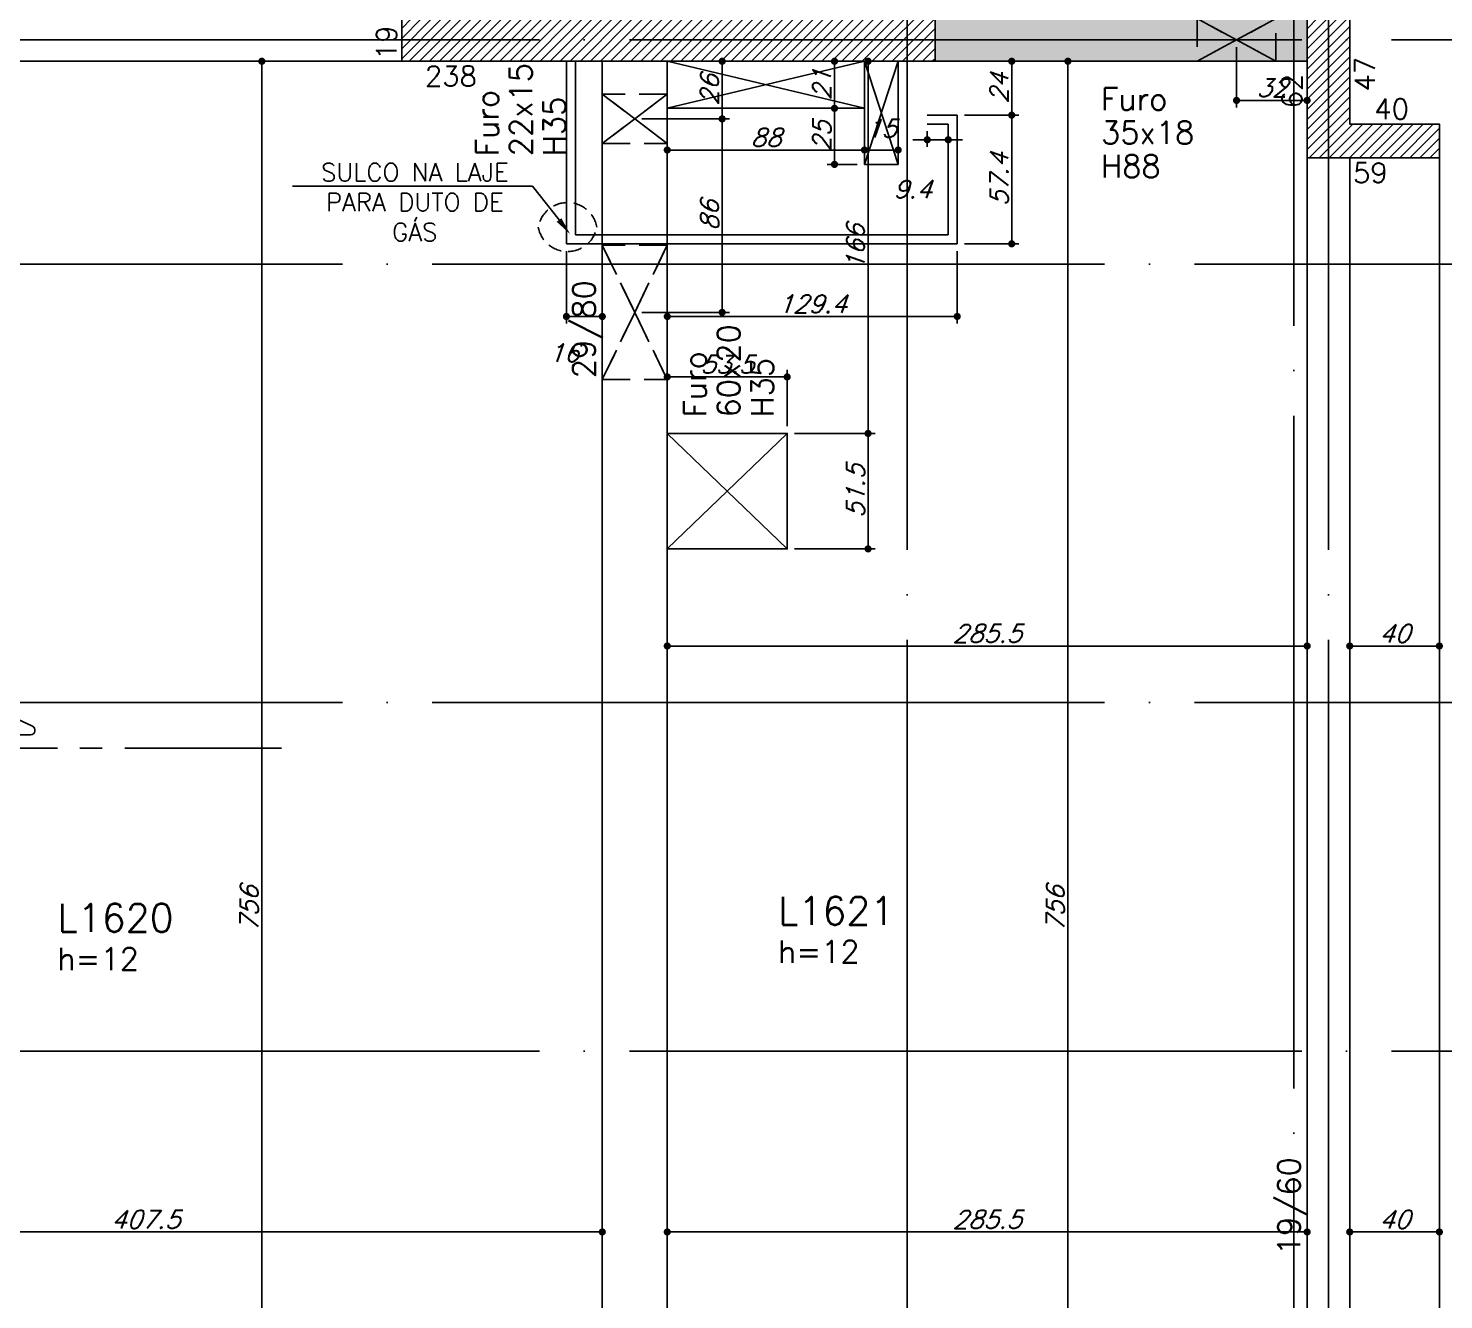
# Model space of a CAD drawing. Header units: millimetres. Extents: x -2368 to 4502, y -2283 to 2217.
# Drawn here: x 1665 to 2297, y 93 to 660 of the extents above; entities that cross this region are included whole.
import ezdxf
from ezdxf import colors
from ezdxf.entities.mleader import LeaderData, LeaderLine
from ezdxf.enums import TextEntityAlignment as Align
from ezdxf.math import Vec2, Vec3

# ---------------------------------------------------------------- set-up
doc = ezdxf.new("R2010")
doc.units = ezdxf.units.MM
doc.header["$LTSCALE"] = 50
for name, pattern in [('DASHED', [0.75, 0.5, -0.25]), ('EIXO', [6.8, 6, -0.4, 0, -0.4]), ('HIDDEN', [0.375, 0.25, -0.125])]:
    doc.linetypes.add(name, pattern=pattern)
for name, color, linetype in [('F-AUX-RED', 1, 'Continuous'), ('F-CORTE-INDICAÇÃO', 4, 'Continuous'), ('F-COTAS', 106, 'Continuous'), ('F-COTAS-FUROS', 50, 'Continuous'), ('F-COTAS-FUROS VIGA', 50, 'Continuous'), ('F-DESNIVEL-1', 254, 'Continuous'), ('F-EIXO', 12, 'EIXO'), ('F-FURO-PAREDE', 2, 'HIDDEN'), ('F-FURO-PAREDE-TEXTOS', 2, 'Continuous'), ('F-LAJES', 3, 'Continuous'), ('F-LAJES-DIM', 2, 'Continuous'), ('F-LAJES-NOME', 4, 'Continuous'), ('F-PILARES-DIM', 172, 'Continuous'), ('F-PILARES-HACH', 174, 'Continuous'), ('F-PILARES-S', 170, 'Continuous'), ('F-TEXTO', 6, 'Continuous'), ('F-TEXTO-YELLOW', 2, 'Continuous'), ('F-VIGAS', 3, 'Continuous'), ('F-VIGAS-DIM', 2, 'Continuous'), ('F-VÃO', 1, 'Continuous')]:
    doc.layers.add(name, color=color, linetype=linetype)
doc.styles.add('CP-TEXT-INCL', font='romans.shx', dxfattribs={"oblique": 20})
doc.styles.add('MCP', font='romans.shx')
doc.styles.add('ROMANS', font='romans.shx')
doc.styles.get("Standard").update_dxf_attribs({"font": 'romans.shx'})
doc.dimstyles.new('CP-COTAS-50', dxfattribs={"dimscale": 0.64, "dimtxt": 12.5, "dimasz": 5, "dimexe": 5, "dimexo": 5, "dimgap": 2.5, "dimtad": 1, "dimdec": 1, "dimdsep": 46, "dimtxsty": 'CP-TEXT-INCL', "dimblk1": 'DOT', "dimblk2": 'DOT', "dimsah": 1, "dimcen": 9, "dimclrd": 256, "dimclre": 256, "dimclrt": 256, "dimadec": 0, "dimazin": 0, "dimtfac": 1, "dimtdec": 1, "dimtmove": 2, "dimatfit": 3, "dimldrblk": 'DOT', "dimfxl": 0, "dimtolj": 1, "dimarcsym": 0})

# ---------------------------------------------------------------- blocks, each defined once
blk = doc.blocks.new('*U8')
at = {"layer": 'F-CORTE-INDICAÇÃO'}
for p, q in [((-100, 0), (-170, 0)), ((-80, 0), (-90, 0)), ((-70, 0), (0, 0))]:
    blk.add_line(p, q, dxfattribs=at)
blk.add_lwpolyline([(-112, 6, 0.802585), (-111.15, 9.81), (-140, 23.26), (-168.85, 9.81, 0.802585), (-168, 6)], format="xyb", close=True, dxfattribs=at)
at = {"layer": 'F-CORTE-INDICAÇÃO', "style": 'ROMANS'}
blk.add_attdef('CORTE', text='', height=15, dxfattribs=at).set_placement((-140, 35.76), align=Align.MIDDLE_CENTER)
at = {"layer": 'F-CORTE-INDICAÇÃO', "color": 2, "style": 'ROMANS'}
blk.add_attdef('FOLHA', text='', height=12, dxfattribs=at).set_placement((-140, -10), align=Align.MIDDLE_CENTER)
blk = doc.blocks.new('*U12')
at = {"layer": 'F-EIXO'}
blk.add_line((0, 0), (4857.5, 0), dxfattribs=at)
at = {"layer": 'F-TEXTO', "style": 'ROMANS'}
blk.add_attdef('EIXO', text='', height=17.5, dxfattribs=at).set_placement((-28.21, 0), align=Align.MIDDLE_CENTER)
blk = doc.blocks.new('*U13')
at = {"layer": 'F-EIXO'}
blk.add_line((0, 0), (4945.5, 0), dxfattribs=at)
at = {"layer": 'F-TEXTO', "style": 'ROMANS'}
blk.add_attdef('EIXO', text='', height=17.5, dxfattribs=at).set_placement((-28.21, 0), align=Align.MIDDLE_CENTER)
blk = doc.blocks.new('*U17')
at = {"layer": 'F-EIXO'}
blk.add_line((0, 0), (0, -2728.58), dxfattribs=at)
at = {"layer": 'F-TEXTO', "style": 'ROMANS'}
blk.add_attdef('EIXO', text='', height=17.5, rotation=360, dxfattribs=at).set_placement((0, 28.21), align=Align.MIDDLE_CENTER)
blk = doc.blocks.new('*U22')
at = {"layer": 'F-EIXO'}
blk.add_line((0, 0), (0, -2828.58), dxfattribs=at)
at = {"layer": 'F-TEXTO', "style": 'ROMANS'}
blk.add_attdef('EIXO', text='', height=17.5, rotation=360, dxfattribs=at).set_placement((0, 28.21), align=Align.MIDDLE_CENTER)
blk = doc.blocks.new('_DOT')
at = {"color": 0, "linetype": 'ByBlock'}
blk.add_line((-0.5, 0), (-1, 0), dxfattribs=at)
at = {"color": 0, "linetype": 'ByBlock', "const_width": 0.5}
blk.add_lwpolyline([(-0.25, 0, 1), (0.25, 0, 1)], format="xyb", close=True, dxfattribs=at)
blk = doc.blocks.new('*D39')
at = {"layer": 'DEFPOINTS', "color": 0, "transparency": 16777216}
for p in [(1514, 123.37), (1921.5, 123.37), (1921.5, 123.37)]:
    blk.add_point(p, dxfattribs=at)
at = {"layer": 'F-COTAS', "lineweight": -2, "transparency": 16777216}
blk.add_line((1517.2, 123.37), (1918.3, 123.37), dxfattribs=at)
at = {"layer": 'F-COTAS', "lineweight": -2, "transparency": 16777216, "xscale": 3.2, "yscale": 3.2, "zscale": 3.2, "rotation": 180}
blk.add_blockref('_DOT', (1514, 123.37), dxfattribs=at)
at = {"layer": 'F-COTAS', "lineweight": -2, "transparency": 16777216, "xscale": 3.2, "yscale": 3.2, "zscale": 3.2}
blk.add_blockref('_DOT', (1921.5, 123.37), dxfattribs=at)
at = {"layer": 'F-COTAS', "transparency": 16777216, "insert": (1717.75, 128.97), "char_height": 8, "attachment_point": 5, "style": 'CP-TEXT-INCL'}
blk.add_mtext('\\A1;407.5', dxfattribs=at)
blk = doc.blocks.new('*D40')
at = {"layer": 'DEFPOINTS', "color": 0, "transparency": 16777216}
for p in [(1950.5, 123.37), (2236, 123.37), (2236, 123.37)]:
    blk.add_point(p, dxfattribs=at)
at = {"layer": 'F-COTAS', "lineweight": -2, "transparency": 16777216}
blk.add_line((1953.7, 123.37), (2232.8, 123.37), dxfattribs=at)
at = {"layer": 'F-COTAS', "lineweight": -2, "transparency": 16777216, "xscale": 3.2, "yscale": 3.2, "zscale": 3.2, "rotation": 180}
blk.add_blockref('_DOT', (1950.5, 123.37), dxfattribs=at)
at = {"layer": 'F-COTAS', "lineweight": -2, "transparency": 16777216, "xscale": 3.2, "yscale": 3.2, "zscale": 3.2}
blk.add_blockref('_DOT', (2236, 123.37), dxfattribs=at)
at = {"layer": 'F-COTAS', "transparency": 16777216, "insert": (2093.25, 128.97), "char_height": 8, "attachment_point": 5, "style": 'CP-TEXT-INCL'}
blk.add_mtext('\\A1;285.5', dxfattribs=at)
blk = doc.blocks.new('*D41')
at = {"layer": 'DEFPOINTS', "color": 0, "transparency": 16777216}
for p in [(2255, 123.37), (2295, 123.37), (2295, 123.37)]:
    blk.add_point(p, dxfattribs=at)
at = {"layer": 'F-COTAS', "lineweight": -2, "transparency": 16777216}
blk.add_line((2258.2, 123.37), (2291.8, 123.37), dxfattribs=at)
at = {"layer": 'F-COTAS', "lineweight": -2, "transparency": 16777216, "xscale": 3.2, "yscale": 3.2, "zscale": 3.2, "rotation": 180}
blk.add_blockref('_DOT', (2255, 123.37), dxfattribs=at)
at = {"layer": 'F-COTAS', "lineweight": -2, "transparency": 16777216, "xscale": 3.2, "yscale": 3.2, "zscale": 3.2}
blk.add_blockref('_DOT', (2295, 123.37), dxfattribs=at)
at = {"layer": 'F-COTAS', "transparency": 16777216, "insert": (2275, 128.97), "char_height": 8, "attachment_point": 5, "style": 'CP-TEXT-INCL'}
blk.add_mtext('\\A1;40', dxfattribs=at)
blk = doc.blocks.new('*D52')
at = {"layer": 'DEFPOINTS', "color": 0, "transparency": 16777216}
for p in [(1950.5, 384.7), (2236, 384.7), (2236, 384.7)]:
    blk.add_point(p, dxfattribs=at)
at = {"layer": 'F-COTAS', "lineweight": -2, "transparency": 16777216}
blk.add_line((1953.7, 384.7), (2232.8, 384.7), dxfattribs=at)
at = {"layer": 'F-COTAS', "lineweight": -2, "transparency": 16777216, "xscale": 3.2, "yscale": 3.2, "zscale": 3.2, "rotation": 180}
blk.add_blockref('_DOT', (1950.5, 384.7), dxfattribs=at)
at = {"layer": 'F-COTAS', "lineweight": -2, "transparency": 16777216, "xscale": 3.2, "yscale": 3.2, "zscale": 3.2}
blk.add_blockref('_DOT', (2236, 384.7), dxfattribs=at)
at = {"layer": 'F-COTAS', "transparency": 16777216, "insert": (2093.25, 390.3), "char_height": 8, "attachment_point": 5, "style": 'CP-TEXT-INCL'}
blk.add_mtext('\\A1;285.5', dxfattribs=at)
blk = doc.blocks.new('*D53')
at = {"layer": 'DEFPOINTS', "color": 0, "transparency": 16777216}
for p in [(2255, 384.7), (2295, 384.7), (2295, 384.7)]:
    blk.add_point(p, dxfattribs=at)
at = {"layer": 'F-COTAS', "lineweight": -2, "transparency": 16777216}
blk.add_line((2258.2, 384.7), (2291.8, 384.7), dxfattribs=at)
at = {"layer": 'F-COTAS', "lineweight": -2, "transparency": 16777216, "xscale": 3.2, "yscale": 3.2, "zscale": 3.2, "rotation": 180}
blk.add_blockref('_DOT', (2255, 384.7), dxfattribs=at)
at = {"layer": 'F-COTAS', "lineweight": -2, "transparency": 16777216, "xscale": 3.2, "yscale": 3.2, "zscale": 3.2}
blk.add_blockref('_DOT', (2295, 384.7), dxfattribs=at)
at = {"layer": 'F-COTAS', "transparency": 16777216, "insert": (2275, 390.3), "char_height": 8, "attachment_point": 5, "style": 'CP-TEXT-INCL'}
blk.add_mtext('\\A1;40', dxfattribs=at)
blk = doc.blocks.new('*D114')
at = {"layer": 'DEFPOINTS', "color": 0, "transparency": 16777216}
for p in [(2129.26, 645.5), (2129.26, -110.5), (2129.26, -110.5)]:
    blk.add_point(p, dxfattribs=at)
at = {"layer": 'F-COTAS', "lineweight": -2, "transparency": 16777216}
blk.add_line((2129.26, 642.3), (2129.26, -107.3), dxfattribs=at)
at = {"layer": 'F-COTAS', "lineweight": -2, "transparency": 16777216, "xscale": 3.2, "yscale": 3.2, "zscale": 3.2}
for p, rotation in [((2129.26, 645.5), 90), ((2129.26, -110.5), 270)]:
    blk.add_blockref('_DOT', p, dxfattribs=dict(at, rotation=rotation))
at = {"layer": 'F-COTAS', "transparency": 16777216, "insert": (2123.66, 267.5), "char_height": 8, "attachment_point": 5, "rotation": 90, "style": 'CP-TEXT-INCL'}
blk.add_mtext('\\A1;756', dxfattribs=at)
blk = doc.blocks.new('*D142')
at = {"layer": 'DEFPOINTS', "color": 0, "transparency": 16777216}
for p in [(2004, 479.5), (2040.09, 479.5), (2004, 428)]:
    blk.add_point(p, dxfattribs=at)
at = {"layer": 'F-COTAS', "lineweight": -2, "transparency": 16777216}
for p, q in [((2007.2, 479.5), (2043.29, 479.5)), ((2040.09, 431.2), (2040.09, 476.3)), ((2007.2, 428), (2043.29, 428))]:
    blk.add_line(p, q, dxfattribs=at)
at = {"layer": 'F-COTAS', "lineweight": -2, "transparency": 16777216, "xscale": 3.2, "yscale": 3.2, "zscale": 3.2}
for p, rotation in [((2040.09, 479.5), 90), ((2040.09, 428), 270)]:
    blk.add_blockref('_DOT', p, dxfattribs=dict(at, rotation=rotation))
at = {"layer": 'F-COTAS', "transparency": 16777216, "insert": (2034.49, 453.75), "char_height": 8, "attachment_point": 5, "rotation": 90, "style": 'CP-TEXT-INCL'}
blk.add_mtext('\\A1;51.5', dxfattribs=at)
blk = doc.blocks.new('*D143')
at = {"layer": 'DEFPOINTS', "color": 0, "transparency": 16777216}
for p in [(2004, 645.5), (2040.09, 645.5), (2004, 479.5)]:
    blk.add_point(p, dxfattribs=at)
at = {"layer": 'F-COTAS', "lineweight": -2, "transparency": 16777216}
for p, q in [((2007.2, 645.5), (2043.29, 645.5)), ((2040.09, 482.7), (2040.09, 642.3)), ((2007.2, 479.5), (2043.29, 479.5))]:
    blk.add_line(p, q, dxfattribs=at)
at = {"layer": 'F-COTAS', "lineweight": -2, "transparency": 16777216, "xscale": 3.2, "yscale": 3.2, "zscale": 3.2}
for p, rotation in [((2040.09, 645.5), 90), ((2040.09, 479.5), 270)]:
    blk.add_blockref('_DOT', p, dxfattribs=dict(at, rotation=rotation))
at = {"layer": 'F-COTAS', "transparency": 16777216, "insert": (2034.49, 562.5), "char_height": 8, "attachment_point": 5, "rotation": 90, "style": 'CP-TEXT-INCL'}
blk.add_mtext('\\A1;166', dxfattribs=at)
blk = doc.blocks.new('*D144')
at = {"layer": 'DEFPOINTS', "color": 0, "transparency": 16777216}
for p in [(1950.5, 504.72), (1950.5, 479.5), (2004, 479.5)]:
    blk.add_point(p, dxfattribs=at)
at = {"layer": 'F-COTAS', "lineweight": -2, "transparency": 16777216}
for p, q in [((1950.5, 482.7), (1950.5, 507.92)), ((2004, 482.7), (2004, 507.92)), ((2000.8, 504.72), (1953.7, 504.72))]:
    blk.add_line(p, q, dxfattribs=at)
at = {"layer": 'F-COTAS', "lineweight": -2, "transparency": 16777216, "xscale": 3.2, "yscale": 3.2, "zscale": 3.2, "rotation": 180}
blk.add_blockref('_DOT', (1950.5, 504.72), dxfattribs=at)
at = {"layer": 'F-COTAS', "lineweight": -2, "transparency": 16777216, "xscale": 3.2, "yscale": 3.2, "zscale": 3.2}
blk.add_blockref('_DOT', (2004, 504.72), dxfattribs=at)
at = {"layer": 'F-COTAS', "transparency": 16777216, "insert": (1977.25, 510.32), "char_height": 8, "attachment_point": 5, "style": 'CP-TEXT-INCL'}
blk.add_mtext('\\A1;53.5', dxfattribs=at)
blk = doc.blocks.new('*D196')
at = {"layer": 'DEFPOINTS', "color": 0, "transparency": 16777216}
for p in [(2796, 1664.5), (2927.77, 1664.5), (2255, -894.5)]:
    blk.add_point(p, dxfattribs=at)
at = {"layer": 'F-COTAS', "lineweight": -2, "transparency": 16777216}
for p, q in [((2799.2, 1664.5), (2930.97, 1664.5)), ((2927.77, -891.3), (2927.77, 1661.3)), ((2258.2, -894.5), (2930.97, -894.5))]:
    blk.add_line(p, q, dxfattribs=at)
at = {"layer": 'F-COTAS', "lineweight": -2, "transparency": 16777216, "xscale": 3.2, "yscale": 3.2, "zscale": 3.2}
for p, rotation in [((2927.77, 1664.5), 90), ((2927.77, -894.5), 270)]:
    blk.add_blockref('_DOT', p, dxfattribs=dict(at, rotation=rotation))
at = {"layer": 'F-COTAS', "transparency": 16777216, "insert": (2922.17, 385), "char_height": 8, "attachment_point": 5, "rotation": 90, "style": 'CP-TEXT-INCL'}
blk.add_mtext('\\A1;2559', dxfattribs=at)
blk = doc.blocks.new('*D259')
at = {"layer": 'DEFPOINTS', "color": 0, "transparency": 16777216}
for p in [(2084.2, 645.5), (2104.19, 645.5), (2079.86, 621.45)]:
    blk.add_point(p, dxfattribs=at)
at = {"layer": 'F-COTAS', "lineweight": -2, "transparency": 16777216}
for p, q in [((2087.4, 645.5), (2107.39, 645.5)), ((2104.19, 624.65), (2104.19, 642.3)), ((2083.06, 621.45), (2107.39, 621.45))]:
    blk.add_line(p, q, dxfattribs=at)
at = {"layer": 'F-COTAS', "lineweight": -2, "transparency": 16777216, "xscale": 3.2, "yscale": 3.2, "zscale": 3.2}
for p, rotation in [((2104.19, 645.5), 90), ((2104.19, 621.45), 270)]:
    blk.add_blockref('_DOT', p, dxfattribs=dict(at, rotation=rotation))
at = {"layer": 'F-COTAS', "transparency": 16777216, "insert": (2098.59, 633.48), "char_height": 8, "attachment_point": 5, "rotation": 90, "style": 'CP-TEXT-INCL'}
blk.add_mtext('\\A1;24', dxfattribs=at)
blk = doc.blocks.new('*D260')
at = {"layer": 'DEFPOINTS', "color": 0, "transparency": 16777216}
for p in [(2079.86, 621.45), (2104.19, 621.45), (2079.86, 564.06)]:
    blk.add_point(p, dxfattribs=at)
at = {"layer": 'F-COTAS', "lineweight": -2, "transparency": 16777216}
for p, q in [((2083.06, 621.45), (2107.39, 621.45)), ((2104.19, 567.26), (2104.19, 618.25)), ((2083.06, 564.06), (2107.39, 564.06))]:
    blk.add_line(p, q, dxfattribs=at)
at = {"layer": 'F-COTAS', "lineweight": -2, "transparency": 16777216, "xscale": 3.2, "yscale": 3.2, "zscale": 3.2}
for p, rotation in [((2104.19, 621.45), 90), ((2104.19, 564.06), 270)]:
    blk.add_blockref('_DOT', p, dxfattribs=dict(at, rotation=rotation))
at = {"layer": 'F-COTAS', "transparency": 16777216, "insert": (2098.59, 592.76), "char_height": 8, "attachment_point": 5, "rotation": 90, "style": 'CP-TEXT-INCL'}
blk.add_mtext('\\A1;57.4', dxfattribs=at)
blk = doc.blocks.new('*D261')
at = {"layer": 'DEFPOINTS', "color": 0, "transparency": 16777216}
for p in [(2079.86, 564.06), (1950.5, 549.77), (2079.86, 531.67)]:
    blk.add_point(p, dxfattribs=at)
at = {"layer": 'F-COTAS', "lineweight": -2, "transparency": 16777216}
for p, q in [((2079.86, 560.86), (2079.86, 528.47)), ((1950.5, 546.57), (1950.5, 528.47)), ((1953.7, 531.67), (2076.66, 531.67))]:
    blk.add_line(p, q, dxfattribs=at)
at = {"layer": 'F-COTAS', "lineweight": -2, "transparency": 16777216, "xscale": 3.2, "yscale": 3.2, "zscale": 3.2, "rotation": 180}
blk.add_blockref('_DOT', (1950.5, 531.67), dxfattribs=at)
at = {"layer": 'F-COTAS', "lineweight": -2, "transparency": 16777216, "xscale": 3.2, "yscale": 3.2, "zscale": 3.2}
blk.add_blockref('_DOT', (2079.86, 531.67), dxfattribs=at)
at = {"layer": 'F-COTAS', "transparency": 16777216, "insert": (2015.18, 537.27), "char_height": 8, "attachment_point": 5, "style": 'CP-TEXT-INCL'}
blk.add_mtext('\\A1;129.4', dxfattribs=at)
blk = doc.blocks.new('*D262')
at = {"layer": 'DEFPOINTS', "color": 0, "transparency": 16777216}
for p in [(1905.5, 564.06), (1921.5, 547.58), (1921.5, 531.67)]:
    blk.add_point(p, dxfattribs=at)
at = {"layer": 'F-COTAS', "lineweight": -2, "transparency": 16777216}
for p, q in [((1905.5, 560.86), (1905.5, 528.47)), ((1921.5, 544.38), (1921.5, 528.47)), ((1908.7, 531.67), (1918.3, 531.67))]:
    blk.add_line(p, q, dxfattribs=at)
at = {"layer": 'F-COTAS', "lineweight": -2, "transparency": 16777216, "xscale": 3.2, "yscale": 3.2, "zscale": 3.2, "rotation": 180}
blk.add_blockref('_DOT', (1905.5, 531.67), dxfattribs=at)
at = {"layer": 'F-COTAS', "lineweight": -2, "transparency": 16777216, "xscale": 3.2, "yscale": 3.2, "zscale": 3.2}
blk.add_blockref('_DOT', (1921.5, 531.67), dxfattribs=at)
at = {"layer": 'F-COTAS', "transparency": 16777216, "insert": (1904.27, 515.44), "char_height": 8, "attachment_point": 5, "style": 'CP-TEXT-INCL'}
blk.add_mtext('\\A1;16', dxfattribs=at)
blk = doc.blocks.new('*D263')
at = {"layer": 'DEFPOINTS', "color": 0, "transparency": 16777216}
for p in [(2066.5, 617.45), (2075.86, 613.21), (2075.86, 610.47)]:
    blk.add_point(p, dxfattribs=at)
at = {"layer": 'F-COTAS', "lineweight": -2, "transparency": 16777216}
for p, q in [((2066.5, 614.25), (2066.5, 607.27)), ((2063.3, 610.47), (2060.1, 610.47)), ((2066.5, 610.47), (2075.86, 610.47)), ((2075.86, 610.01), (2075.86, 607.27)), ((2079.06, 610.47), (2082.26, 610.47))]:
    blk.add_line(p, q, dxfattribs=at)
at = {"layer": 'F-COTAS', "lineweight": -2, "transparency": 16777216, "xscale": 3.2, "yscale": 3.2, "zscale": 3.2}
blk.add_blockref('_DOT', (2066.5, 610.47), dxfattribs=at)
at = {"layer": 'F-COTAS', "lineweight": -2, "transparency": 16777216, "xscale": 3.2, "yscale": 3.2, "zscale": 3.2, "rotation": 180}
blk.add_blockref('_DOT', (2075.86, 610.47), dxfattribs=at)
at = {"layer": 'F-COTAS', "transparency": 16777216, "insert": (2059.91, 588.47), "char_height": 8, "attachment_point": 5, "style": 'CP-TEXT-INCL'}
blk.add_mtext('\\A1;9.4', dxfattribs=at)
blk = doc.blocks.new('*U334')
at = {"layer": 'F-VÃO'}
for p, q in [((0, 0), (15, 46)), ((0, 46), (15, 0))]:
    blk.add_line(p, q, dxfattribs=at)
at = {"layer": 'F-VÃO', "color": 3}
blk.add_lwpolyline([(0, 0), (15, 0), (15, 46), (0, 46)], close=True, dxfattribs=at)
blk = doc.blocks.new('*U337')
at = {"layer": 'F-VÃO'}
for p, q in [((0, 0), (88, 21)), ((0, 21), (88, 0))]:
    blk.add_line(p, q, dxfattribs=at)
at = {"layer": 'F-VÃO', "color": 3}
blk.add_lwpolyline([(0, 0), (88, 0), (88, 21), (0, 21)], close=True, dxfattribs=at)
blk = doc.blocks.new('*D410')
at = {"layer": 'DEFPOINTS', "color": 0, "transparency": 16777216}
for p in [(1950.5, 611.15), (2038.5, 611.15), (2038.5, 605.91)]:
    blk.add_point(p, dxfattribs=at)
at = {"layer": 'F-COTAS-FUROS', "lineweight": -2, "transparency": 16777216}
for p, q in [((1950.5, 607.95), (1950.5, 602.71)), ((2038.5, 607.95), (2038.5, 602.71)), ((1953.7, 605.91), (2035.3, 605.91))]:
    blk.add_line(p, q, dxfattribs=at)
at = {"layer": 'F-COTAS-FUROS', "lineweight": -2, "transparency": 16777216, "xscale": 3.2, "yscale": 3.2, "zscale": 3.2, "rotation": 180}
blk.add_blockref('_DOT', (1950.5, 605.91), dxfattribs=at)
at = {"layer": 'F-COTAS-FUROS', "lineweight": -2, "transparency": 16777216, "xscale": 3.2, "yscale": 3.2, "zscale": 3.2}
blk.add_blockref('_DOT', (2038.5, 605.91), dxfattribs=at)
at = {"layer": 'F-COTAS-FUROS', "transparency": 16777216, "insert": (1994.5, 611.51), "char_height": 8, "attachment_point": 5, "style": 'CP-TEXT-INCL'}
blk.add_mtext('\\A1;88', dxfattribs=at)
blk = doc.blocks.new('*D411')
at = {"layer": 'DEFPOINTS', "color": 0, "transparency": 16777216}
for p in [(2038.5, 602.71), (2053.5, 605.91), (2053.5, 602.71)]:
    blk.add_point(p, dxfattribs=at)
at = {"layer": 'F-COTAS-FUROS', "lineweight": -2, "transparency": 16777216}
for p, q in [((2038.5, 605.91), (2038.5, 609.11)), ((2053.5, 605.91), (2053.5, 609.11)), ((2041.7, 605.91), (2050.3, 605.91))]:
    blk.add_line(p, q, dxfattribs=at)
at = {"layer": 'F-COTAS-FUROS', "lineweight": -2, "transparency": 16777216, "xscale": 3.2, "yscale": 3.2, "zscale": 3.2, "rotation": 180}
blk.add_blockref('_DOT', (2038.5, 605.91), dxfattribs=at)
at = {"layer": 'F-COTAS-FUROS', "lineweight": -2, "transparency": 16777216, "xscale": 3.2, "yscale": 3.2, "zscale": 3.2}
blk.add_blockref('_DOT', (2053.5, 605.91), dxfattribs=at)
at = {"layer": 'F-COTAS-FUROS', "transparency": 16777216, "insert": (2046, 615.51), "char_height": 8, "attachment_point": 5, "style": 'CP-TEXT-INCL'}
blk.add_mtext('\\A1;15', dxfattribs=at)
blk = doc.blocks.new('*D412')
at = {"layer": 'DEFPOINTS', "color": 0, "transparency": 16777216}
for p in [(2030.16, 645.5), (2025.11, 624.5), (2028.29, 624.5)]:
    blk.add_point(p, dxfattribs=at)
at = {"layer": 'F-COTAS-FUROS', "lineweight": -2, "transparency": 16777216}
for p, q in [((2026.96, 645.5), (2021.91, 645.5)), ((2025.11, 642.3), (2025.11, 627.7)), ((2025.09, 624.5), (2021.91, 624.5))]:
    blk.add_line(p, q, dxfattribs=at)
at = {"layer": 'F-COTAS-FUROS', "lineweight": -2, "transparency": 16777216, "xscale": 3.2, "yscale": 3.2, "zscale": 3.2}
for p, rotation in [((2025.11, 645.5), 90), ((2025.11, 624.5), 270)]:
    blk.add_blockref('_DOT', p, dxfattribs=dict(at, rotation=rotation))
at = {"layer": 'F-COTAS-FUROS', "transparency": 16777216, "insert": (2019.51, 635), "char_height": 8, "attachment_point": 5, "rotation": 90, "style": 'CP-TEXT-INCL'}
blk.add_mtext('\\A1;21', dxfattribs=at)
blk = doc.blocks.new('*D413')
at = {"layer": 'DEFPOINTS', "color": 0, "transparency": 16777216}
for p in [(2025.11, 624.5), (2031.28, 624.5), (2038.5, 599.48)]:
    blk.add_point(p, dxfattribs=at)
at = {"layer": 'F-COTAS-FUROS', "lineweight": -2, "transparency": 16777216}
for p, q in [((2028.08, 624.5), (2021.91, 624.5)), ((2025.11, 602.68), (2025.11, 621.3)), ((2035.3, 599.48), (2021.91, 599.48))]:
    blk.add_line(p, q, dxfattribs=at)
at = {"layer": 'F-COTAS-FUROS', "lineweight": -2, "transparency": 16777216, "xscale": 3.2, "yscale": 3.2, "zscale": 3.2}
for p, rotation in [((2025.11, 624.5), 90), ((2025.11, 599.48), 270)]:
    blk.add_blockref('_DOT', p, dxfattribs=dict(at, rotation=rotation))
at = {"layer": 'F-COTAS-FUROS', "transparency": 16777216, "insert": (2019.51, 611.99), "char_height": 8, "attachment_point": 5, "rotation": 90, "style": 'CP-TEXT-INCL'}
blk.add_mtext('\\A1;25', dxfattribs=at)
blk = doc.blocks.new('*D464')
at = {"layer": 'DEFPOINTS', "color": 0, "transparency": 16777216}
for p in [(1769.59, 645.5), (1769.64, 645.5), (1769.64, -110.5)]:
    blk.add_point(p, dxfattribs=at)
at = {"layer": 'F-COTAS', "lineweight": -2, "transparency": 16777216}
for p, q in [((1766.44, 645.5), (1766.39, 645.5)), ((1769.59, -107.3), (1769.59, 642.3)), ((1766.44, -110.5), (1766.39, -110.5))]:
    blk.add_line(p, q, dxfattribs=at)
at = {"layer": 'F-COTAS', "lineweight": -2, "transparency": 16777216, "xscale": 3.2, "yscale": 3.2, "zscale": 3.2}
for p, rotation in [((1769.59, 645.5), 90), ((1769.59, -110.5), 270)]:
    blk.add_blockref('_DOT', p, dxfattribs=dict(at, rotation=rotation))
at = {"layer": 'F-COTAS', "transparency": 16777216, "insert": (1763.99, 267.5), "char_height": 8, "attachment_point": 5, "rotation": 90, "style": 'CP-TEXT-INCL'}
blk.add_mtext('\\A1;756', dxfattribs=at)
blk = doc.blocks.new('*D489')
at = {"layer": 'DEFPOINTS', "color": 0, "linetype": 'Continuous', "transparency": 16777216}
for p in [(1936, 619.8), (1974.99, 619.8), (1936, 533.5)]:
    blk.add_point(p, dxfattribs=at)
at = {"layer": 'F-COTAS-FUROS VIGA', "linetype": 'Continuous', "lineweight": -2, "transparency": 16777216}
for p, q in [((1939.2, 619.8), (1978.19, 619.8)), ((1974.99, 536.7), (1974.99, 616.6)), ((1939.2, 533.5), (1978.19, 533.5))]:
    blk.add_line(p, q, dxfattribs=at)
at = {"layer": 'F-COTAS-FUROS VIGA', "linetype": 'Continuous', "lineweight": -2, "transparency": 16777216, "xscale": 3.2, "yscale": 3.2, "zscale": 3.2}
for p, rotation in [((1974.99, 619.8), 90), ((1974.99, 533.5), 270)]:
    blk.add_blockref('_DOT', p, dxfattribs=dict(at, rotation=rotation))
at = {"layer": 'F-COTAS-FUROS VIGA', "linetype": 'Continuous', "transparency": 16777216, "insert": (1969.39, 576.65), "char_height": 8, "attachment_point": 5, "rotation": 90, "style": 'CP-TEXT-INCL'}
blk.add_mtext('\\A1;86', dxfattribs=at)
blk = doc.blocks.new('*D477')
at = {"layer": 'DEFPOINTS', "color": 0, "linetype": 'Continuous', "transparency": 16777216}
for p in [(2204.5, 655), (2236, 633.48), (2236, 628.02)]:
    blk.add_point(p, dxfattribs=at)
at = {"layer": 'F-COTAS-FUROS VIGA', "linetype": 'Continuous', "lineweight": -2, "transparency": 16777216}
for p, q in [((2204.5, 651.8), (2204.5, 624.82)), ((2207.7, 628.02), (2232.8, 628.02)), ((2236, 630.28), (2236, 624.82))]:
    blk.add_line(p, q, dxfattribs=at)
at = {"layer": 'F-COTAS-FUROS VIGA', "linetype": 'Continuous', "lineweight": -2, "transparency": 16777216, "xscale": 3.2, "yscale": 3.2, "zscale": 3.2, "rotation": 180}
blk.add_blockref('_DOT', (2204.5, 628.02), dxfattribs=at)
at = {"layer": 'F-COTAS-FUROS VIGA', "linetype": 'Continuous', "lineweight": -2, "transparency": 16777216, "xscale": 3.2, "yscale": 3.2, "zscale": 3.2}
blk.add_blockref('_DOT', (2236, 628.02), dxfattribs=at)
at = {"layer": 'F-COTAS-FUROS VIGA', "linetype": 'Continuous', "transparency": 16777216, "insert": (2220.25, 633.62), "char_height": 8, "attachment_point": 5, "style": 'CP-TEXT-INCL'}
blk.add_mtext('\\A1;32', dxfattribs=at)
blk = doc.blocks.new('*D484')
at = {"layer": 'DEFPOINTS', "color": 0, "linetype": 'Continuous', "transparency": 16777216}
for p in [(1958.7, 645.5), (1974.99, 645.5), (1958.7, 619.8)]:
    blk.add_point(p, dxfattribs=at)
at = {"layer": 'F-COTAS-FUROS VIGA', "linetype": 'Continuous', "lineweight": -2, "transparency": 16777216}
for p, q in [((1961.9, 645.5), (1978.19, 645.5)), ((1974.99, 623), (1974.99, 642.3)), ((1961.9, 619.8), (1978.19, 619.8))]:
    blk.add_line(p, q, dxfattribs=at)
at = {"layer": 'F-COTAS-FUROS VIGA', "linetype": 'Continuous', "lineweight": -2, "transparency": 16777216, "xscale": 3.2, "yscale": 3.2, "zscale": 3.2}
for p, rotation in [((1974.99, 645.5), 90), ((1974.99, 619.8), 270)]:
    blk.add_blockref('_DOT', p, dxfattribs=dict(at, rotation=rotation))
at = {"layer": 'F-COTAS-FUROS VIGA', "linetype": 'Continuous', "transparency": 16777216, "insert": (1969.39, 632.65), "char_height": 8, "attachment_point": 5, "rotation": 90, "style": 'CP-TEXT-INCL'}
blk.add_mtext('\\A1;26', dxfattribs=at)

msp = doc.modelspace()

# ---------------------------------------------------------------- hatches: boundary and pattern name
at = {"layer": 'F-COTAS'}
h = msp.add_hatch(dxfattribs=at)
h.set_pattern_fill('ANSI32', color=256)
h.paths.add_polyline_path([(1832, 646.321), (1832, 663.679), (1818.5, 663.679), (1818.5, 646.321)], flags=9)
h = msp.add_hatch(dxfattribs=at)
h.set_pattern_fill('ANSI32', color=256)
h.paths.add_polyline_path([(1841.434, 632.114), (1869.077, 632.114), (1869.077, 645.614), (1841.434, 645.614)], flags=9)
h = msp.add_hatch(dxfattribs=at)
h.set_pattern_fill('ANSI32', color=256)
h.paths.add_polyline_path([(2268.5, 631.021), (2268.5, 650.092), (2255, 650.092), (2255, 631.021)], flags=9)
h = msp.add_hatch(dxfattribs=at)
h.set_pattern_fill('ANSI32', color=256)
h.paths.add_polyline_path([(2236, 623.949), (2236, 642.592), (2222.5, 642.592), (2222.5, 623.949)], flags=9)
h = msp.add_hatch(dxfattribs=at)
h.set_pattern_fill('ANSI32', color=256)
h.paths.add_polyline_path([(2265.036, 617.47), (2284.107, 617.47), (2284.107, 630.97), (2265.036, 630.97)], flags=9)
h = msp.add_hatch(dxfattribs=at)
h.set_pattern_fill('ANSI32', color=256)
h.paths.add_polyline_path([(2308.5, 601.291), (2308.5, 619.077), (2295, 619.077), (2295, 601.291)], flags=9)
h = msp.add_hatch(dxfattribs=at)
h.set_pattern_fill('ANSI32', color=256)
h.paths.add_polyline_path([(2255.536, 588.97), (2274.179, 588.97), (2274.179, 602.47), (2255.536, 602.47)], flags=9)
h = msp.add_hatch(dxfattribs=at)
h.set_pattern_fill('ANSI32', color=256)
h.paths.add_polyline_path([(1700.706, 254.029), (1760.528, 254.029), (1760.528, 272.779), (1700.706, 272.779)], flags=9)
h = msp.add_hatch(dxfattribs=at)
h.set_pattern_fill('ANSI32', color=256)
h.paths.add_polyline_path([(2068.185, 257.202), (2124.435, 257.202), (2124.435, 275.952), (2068.185, 275.952)], flags=9)
h = msp.add_hatch(dxfattribs=at)
h.set_pattern_fill('ANSI32', color=256)
h.paths.add_polyline_path([(1700.855, 237.654), (1742.998, 237.654), (1742.998, 252.654), (1700.855, 252.654)], flags=9)
h = msp.add_hatch(dxfattribs=at)
h.set_pattern_fill('ANSI32', color=256)
h.paths.add_polyline_path([(2068.333, 240.827), (2110.476, 240.827), (2110.476, 255.827), (2068.333, 255.827)], flags=9)
h = msp.add_hatch(dxfattribs=at)
h.set_pattern_fill('ANSI32', color=256)
h.paths.add_polyline_path([(2240.018, 112.048), (2240.018, 163.952), (2217.161, 163.952), (2217.161, 112.048)], flags=9)
at = {"layer": 'F-DESNIVEL-1'}
h = msp.add_hatch(color=256, dxfattribs=at)
h.dxf.hatch_style = 1
h.paths.add_polyline_path([(2236, 645.5), (2070, 645.5), (2070, 664.5), (2236, 664.5)])
at = {"layer": 'F-PILARES-HACH', "linetype": 'Continuous'}
h = msp.add_hatch(dxfattribs=at)
h.set_pattern_fill('ANSI31', color=256, style=0)
h.paths.add_polyline_path([(2070, 645.5), (2070, 883.5), (1832, 883.5), (1832, 864.5), (2051, 864.5), (2051, 664.5), (1832, 664.5), (1832, 645.5)], flags=16)
h = msp.add_hatch(dxfattribs=at)
h.set_pattern_fill('ANSI31', color=256, style=0)
h.paths.add_polyline_path([(2236, 602.47), (2295, 602.47), (2295, 617.47), (2255, 617.47), (2255, 664.5), (2236, 664.5)], flags=16)

# ---------------------------------------------------------------- linework, layer by layer
at = {"layer": 'F-AUX-RED', "linetype": 'DASHED', "ltscale": 0.25}
for centre, start, end in [((1905.994, 569.197), 10.227761, 169.772239), ((1905.994, 573.91), 190.227761, 349.772239)]:
    msp.add_arc(centre, 13.273, start, end, dxfattribs=at)
at = {"layer": 'F-DESNIVEL-1'}
msp.add_lwpolyline([(2236, 645.5), (2070, 645.5), (2070, 664.5), (2236, 664.5)], close=True, dxfattribs=at)
at = {"layer": 'F-FURO-PAREDE'}
for points in [[(2204.5, 655), (2187, 645.5), (2222, 645.5), (2204.5, 655), (2222, 645.5), (2222, 664.5), (2204.5, 655), (2222, 664.5), (2187, 664.5), (2204.5, 655), (2187, 664.5), (2187, 645.5), (2204.5, 655)], [(1936, 619.801), (1950.5, 608.801), (1950.5, 630.801), (1936, 619.801), (1950.5, 630.801), (1921.5, 630.801), (1936, 619.801), (1921.5, 630.801), (1921.5, 608.801), (1936, 619.801), (1921.5, 608.801), (1950.5, 608.801), (1936, 619.801)], [(1936, 533.5), (1950.5, 503.5), (1950.5, 563.5), (1936, 533.5), (1950.5, 563.5), (1921.5, 563.5), (1936, 533.5), (1921.5, 563.5), (1921.5, 503.5), (1936, 533.5), (1921.5, 503.5), (1950.5, 503.5), (1936, 533.5)]]:
    msp.add_lwpolyline(points, dxfattribs=at)
at = {"layer": 'F-LAJES'}
for p, q in [((1905.5, 564.058), (1905.5, 645.5)), ((1909.5, 568.058), (1909.5, 645.5)), ((2066.5, 621.454), (2079.862, 621.454)), ((2079.862, 564.058), (2079.862, 621.454)), ((2066.5, 617.454), (2075.862, 617.454)), ((2075.862, 568.058), (2075.862, 617.454)), ((1905.5, 564.058), (2079.862, 564.058)), ((1909.5, 568.058), (2075.862, 568.058))]:
    msp.add_line(p, q, dxfattribs=at)
at = {"layer": 'F-LAJES', "linetype": 'Continuous'}
for p, q in [((2255, 617.5), (2295, 617.5)), ((2295, 617.5), (2295, -855.5))]:
    msp.add_line(p, q, dxfattribs=at)
msp.add_lwpolyline([(1950.5, 428), (2004, 428), (2004, 479.5), (1950.5, 479.5), (1950.5, 428)], dxfattribs=at)
at = {"layer": 'F-PILARES-S', "linetype": 'Continuous'}
for points in [[(2070, 645.5), (2070, 883.5), (1832, 883.5), (1832, 864.5), (2051, 864.5), (2051, 664.5), (1832, 664.5), (1832, 645.5), (2070, 645.5)], [(2236, 602.47), (2295, 602.47), (2295, 617.47), (2255, 617.47), (2255, 664.5), (2236, 664.5), (2236, 602.47)]]:
    msp.add_lwpolyline(points, dxfattribs=at)
at = {"layer": 'F-VIGAS'}
for points in [[(1514, 645.5), (1832, 645.5)], [(1921.5, 645.5), (1921.5, -110.5)], [(1950.5, -110.5), (1950.5, 645.5)], [(2070, 645.5), (2236, 645.5)], [(2236, 602.47), (2236, 25.5)], [(2255, -4.5), (2255, 602.47)]]:
    msp.add_lwpolyline(points, dxfattribs=at)
at = {"layer": 'F-VÃO', "linetype": 'Continuous'}
for p, q in [((1950.5, 428), (2004, 479.5)), ((2004, 428), (1950.5, 479.5))]:
    msp.add_line(p, q, dxfattribs=at)

# ---------------------------------------------------------------- block references
at = {"layer": 'F-CORTE-INDICAÇÃO', "linetype": 'Continuous'}
ref = msp.add_blockref('*U8', (1778.402, 339.136), dxfattribs=at)
ref.add_attrib('CORTE', '5', dxfattribs={"height": 15, "style": 'ROMANS'}).set_placement((1638.402, 374.899), align=Align.MIDDLE_CENTER)
at = {"layer": 'F-EIXO', "linetype": 'Continuous'}
for name, p in [('*U22', (2230, 1847.82)), ('*U17', (2057.5, 1747.82)), ('*U17', (2245.5, 1747.82)), ('*U12', (-1807.517, 655)), ('*U13', (-1895.471, 555)), ('*U13', (-1895.471, 359.5)), ('*U12', (-1807.517, 204))]:
    msp.add_blockref(name, p, dxfattribs=at)
at = {"layer": 'F-VÃO'}
for name, p in [('*U337', (1950.5, 624.5)), ('*U334', (2038.5, 599.476))]:
    msp.add_blockref(name, p, dxfattribs=at)

# ---------------------------------------------------------------- texts
at = {"layer": 'F-FURO-PAREDE-TEXTOS', "linetype": 'Continuous', "style": 'MCP'}
for s, p in [('22x15', (1890.152, 603.143)), ('Furo', (1875.152, 603.143)), ('H35', (1905.152, 603.143)), ('60x20', (1982.89, 486.619)), ('Furo', (1967.89, 486.619)), ('H35', (1997.89, 486.619))]:
    msp.add_text(s, height=10, rotation=90, dxfattribs=at).set_placement(p)
for s, p in [('Furo', (2144.067, 623.705)), ('35x18', (2144.067, 608.705)), ('H88', (2144.067, 593.705))]:
    msp.add_text(s, height=10, dxfattribs=at).set_placement(p)
at = {"layer": 'F-LAJES-DIM', "linetype": 'Continuous', "style": 'MCP'}
for p in [(1999.883, 243.327), (1678.329, 240.154)]:
    msp.add_text('h=12', height=10, dxfattribs=at).set_placement(p)
at = {"layer": 'F-LAJES-NOME', "linetype": 'Continuous', "style": 'MCP'}
for s, p in [('L1621', (1999.883, 260.327)), ('L1620', (1678.329, 257.154))]:
    msp.add_text(s, height=12.5, dxfattribs=at).set_placement(p)
at = {"layer": 'F-PILARES-DIM', "linetype": 'Continuous', "style": 'MCP'}
for s, p in [('19', (1829.75, 646)), ('47', (2266.25, 631.985)), ('62', (2233.75, 624.485))]:
    msp.add_text(s, height=9, rotation=90, dxfattribs=at).set_placement(p)
for s, p in [('238', (1842.399, 634.364)), ('40', (2266, 619.72)), ('59', (2256.5, 591.22))]:
    msp.add_text(s, height=9, dxfattribs=at).set_placement(p)
at = {"layer": 'F-TEXTO-YELLOW', "insert": (1837.86, 599.993), "char_height": 8, "attachment_point": 2, "style": 'ROMANS'}
msp.add_mtext_dynamic_manual_height_columns('SULCO NA LAJE PARA DUTO DE GÁS', width=106.82411, gutter_width=12.5, heights=[0], dxfattribs=at)
at = {"layer": 'F-VIGAS-DIM', "linetype": 'Continuous', "style": 'MCP'}
for s, p in [('29/80', (1918.375, 504.144)), ('19/60', (2232.875, 113))]:
    msp.add_text(s, height=10, rotation=90, dxfattribs=at).set_placement(p)

# ---------------------------------------------------------------- dimensions: what is measured, and where the dimension line sits
at = {"layer": 'F-COTAS'}
for base, p1, p2, angle, picture, middle in [((2927.774, 1664.5), (2255, -894.5), (2796, 1664.5), 90, '*D196', (2922.174, 385)), ((2040.086, 645.5), (2004, 479.5), (2004, 645.5), 90, '*D143', (2034.486, 562.5)), ((2129.258, -110.5), (2129.258, 645.5), (2129.258, -110.5), 90, '*D114', (2123.658, 267.5)), ((2040.086, 479.5), (2004, 428), (2004, 479.5), 90, '*D142', (2034.486, 453.75)), ((2236, 384.7), (1950.5, 384.7), (2236, 384.7), 180, '*D52', (2093.25, 390.3)), ((2295, 384.7), (2255, 384.7), (2295, 384.7), 180, '*D53', (2275, 390.3)), ((1921.5, 123.375), (1514, 123.375), (1921.5, 123.375), 180, '*D39', (1717.75, 128.975)), ((2236, 123.375), (1950.5, 123.375), (2236, 123.375), 180, '*D40', (2093.25, 128.975)), ((2295, 123.375), (2255, 123.375), (2295, 123.375), 180, '*D41', (2275, 128.975))]:
    dim = msp.add_linear_dim(base=base, p1=p1, p2=p2, angle=angle, dimstyle='CP-COTAS-50', dxfattribs=at)
    dim.commit()
    dim.dimension.update_dxf_attribs({"geometry": picture, "text_midpoint": middle})
for base, p1, p2, picture, middle in [((1769.589, 645.5), (1769.643, -110.5), (1769.643, 645.5), '*D464', (1763.989, 267.5)), ((2104.193, 645.5), (2079.862, 621.454), (2084.201, 645.5), '*D259', (2098.593, 633.477)), ((2104.193, 621.454), (2079.862, 564.058), (2079.862, 621.454), '*D260', (2098.593, 592.756))]:
    dim = msp.add_linear_dim(base=base, p1=p1, p2=p2, angle=90, dimstyle='CP-COTAS-50', override={"dimfxl": 7.5}, dxfattribs=at)
    dim.commit()
    dim.dimension.update_dxf_attribs({"geometry": picture, "text_midpoint": middle})
for base, p1, p2, picture, middle in [((2075.862, 610.469), (2066.5, 617.454), (2075.862, 613.207), '*D263', (2059.906, 588.469)), ((1921.5, 531.666), (1905.5, 564.058), (1921.5, 547.583), '*D262', (1904.275, 515.437))]:
    dim = msp.add_linear_dim(base=base, p1=p1, p2=p2, dimstyle='CP-COTAS-50', override={"dimfxl": 7.5}, dxfattribs=at)
    dim.commit()
    dim.dimension.update_dxf_attribs({"geometry": picture, "text_midpoint": middle, "dimtype": 160})
dim = msp.add_linear_dim(base=(2079.862, 531.666), p1=(1950.5, 549.768), p2=(2079.862, 564.058), dimstyle='CP-COTAS-50', override={"dimfxl": 7.5}, dxfattribs=at)
dim.commit()
dim.dimension.update_dxf_attribs({"geometry": '*D261', "text_midpoint": (2015.181, 537.266)})
dim = msp.add_linear_dim(base=(1950.5, 504.716), p1=(2004, 479.5), p2=(1950.5, 479.5), dimstyle='CP-COTAS-50', dxfattribs=at)
dim.commit()
dim.dimension.update_dxf_attribs({"geometry": '*D144', "text_midpoint": (1977.25, 510.316)})
at = {"layer": 'F-COTAS-FUROS'}
for p1, p2, picture, middle in [((2030.159, 645.5), (2028.288, 624.5), '*D412', (2019.505, 635)), ((2038.5, 599.476), (2031.283, 624.5), '*D413', (2019.505, 611.988))]:
    dim = msp.add_linear_dim(base=(2025.105, 624.5), p1=p1, p2=p2, angle=90, dimstyle='CP-COTAS-50', override={"dimfxl": 7.5}, dxfattribs=at)
    dim.commit()
    dim.dimension.update_dxf_attribs({"geometry": picture, "text_midpoint": middle})
for base, p1, p2, picture, middle in [((2053.5, 605.911), (2038.5, 602.711), (2053.5, 602.711), '*D411', (2046, 615.511)), ((2038.5, 605.911), (1950.5, 611.148), (2038.5, 611.148), '*D410', (1994.5, 611.511))]:
    dim = msp.add_linear_dim(base=base, p1=p1, p2=p2, dimstyle='CP-COTAS-50', override={"dimfxl": 7.5}, dxfattribs=at)
    dim.commit()
    dim.dimension.update_dxf_attribs({"geometry": picture, "text_midpoint": middle})
at = {"layer": 'F-COTAS-FUROS VIGA', "linetype": 'Continuous'}
dim = msp.add_linear_dim(base=(2236, 628.015312011), p1=(2204.5, 655), p2=(2236, 633.484913), dimstyle='CP-COTAS-50', override={"dimdec": 0, "dimfxl": 7.5}, dxfattribs=at)
dim.commit()
dim.dimension.update_dxf_attribs({"geometry": '*D477', "text_midpoint": (2220.25, 633.615312011)})
for base, p1, p2, picture, middle in [((1974.99, 645.5), (1958.695, 619.801), (1958.695, 645.5), '*D484', (1969.39, 632.651)), ((1974.99, 619.801), (1936, 533.5), (1936, 619.801), '*D489', (1969.39, 576.651))]:
    dim = msp.add_linear_dim(base=base, p1=p1, p2=p2, angle=90, dimstyle='CP-COTAS-50', override={"dimdec": 0, "dimfxl": 7.5}, dxfattribs=at)
    dim.commit()
    dim.dimension.update_dxf_attribs({"geometry": picture, "text_midpoint": middle})

# ---------------------------------------------------------------- leaders
at = {"layer": 'F-AUX-RED'}
ml = msp.add_multileader_mtext('Standard', dxfattribs=at)
ml.set_content('', color=256)
ml.set_leader_properties()
ml.build(insert=Vec2(0, 0))
ml.multileader.update_dxf_attribs({"arrow_head_size": 8})
ctx = ml.context
ctx.base_point, ctx.char_height, ctx.arrow_head_size, ctx.landing_gap_size, ctx.plane_origin = Vec3(1775.272, 589.738), 8, 8, 4, Vec3(1907.157, 568.413)
ctx.text_align_type = 2
notes = []
notes.append((ctx, [(0, (1, 1, 0), (1890.39, 589.738), (-1, 0), 107.118, [(0, [(1907.157, 568.413)], 0, [])])]))
ctx.mtext.insert, ctx.mtext.alignment, ctx.mtext.flow_direction = Vec3(1779.272, 593.738), 3, 5
for ctx, leaders in notes:
    for number, flags, end, landing, length, lines in leaders:
        leader = LeaderData()
        leader.index, (leader.has_last_leader_line, leader.has_dogleg_vector, leader.attachment_direction) = number, flags
        leader.last_leader_point, leader.dogleg_vector, leader.dogleg_length = Vec3(end), Vec3(landing), length
        for number, points, colour, breaks in lines:
            line = LeaderLine()
            line.index, line.vertices, line.color, line.breaks = number, Vec3.list(points), colors.encode_raw_color(colour), breaks
            leader.lines.append(line)
        ctx.leaders.append(leader)

doc.saveas('drawing.dxf')
